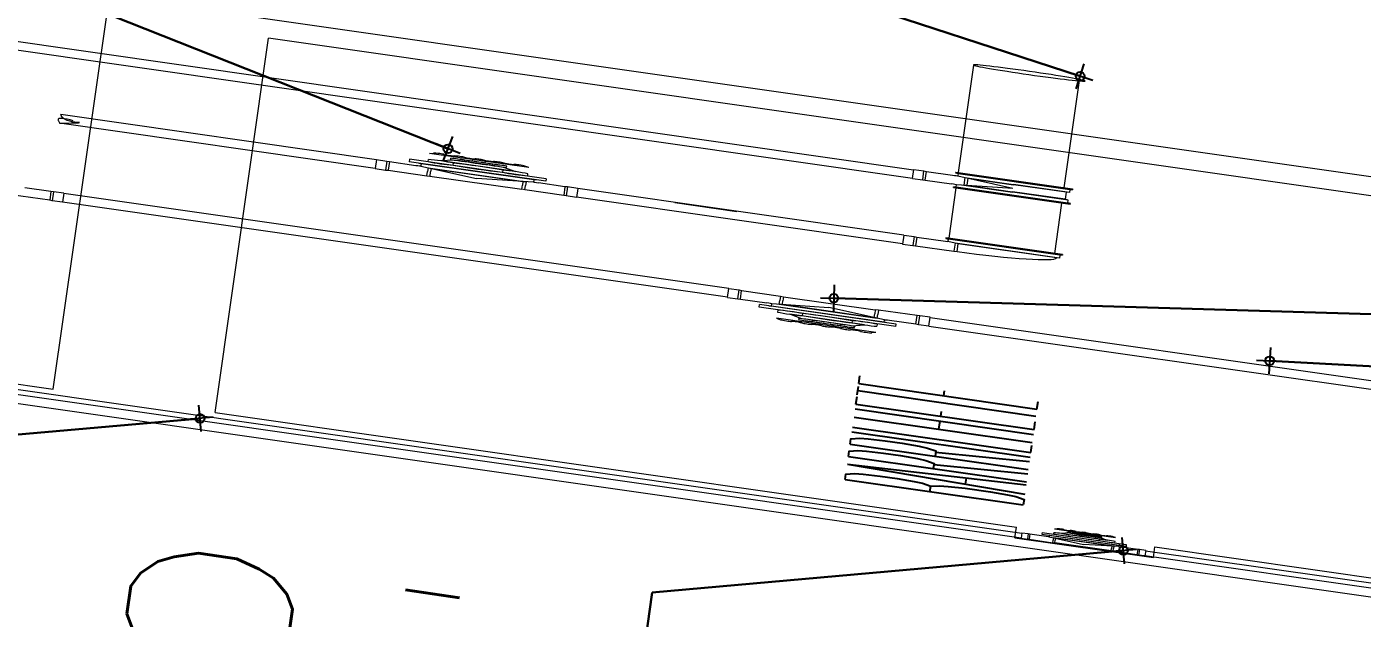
# Model space of a CAD drawing. Header units: millimetres. Extents: x -361192058 to 101130107379, y -14071650034 to 19218552450.
# Drawn here: x -125986.9 to -125836.9, y 39498 to 39564.4 of the extents above; entities that cross this region are included whole.
import ezdxf
from ezdxf.enums import TextEntityAlignment as Align

# ---------------------------------------------------------------- set-up
doc = ezdxf.new("R2010")
doc.units = ezdxf.units.MM
doc.header["$LTSCALE"] = 0.5
for name, color, linetype in [('02', 2, 'Continuous'), ('APBAN', 4, 'Continuous'), ('parede', 2, 'Continuous'), ('TEXT02', 3, 'Continuous'), ('tubulação esg', 4, 'Continuous')]:
    doc.layers.add(name, color=color, linetype=linetype)
doc.styles.add('COTAS', font='romans.shx')
doc.styles.add('R80', font='simplex.shx', dxfattribs={"height": 0.2})
doc.styles.add('ROMANS', font='romans', dxfattribs={"height": 0.1})
doc.styles.get("Standard").update_dxf_attribs({"font": 'txt.shx', "height": 0.12})
doc.dimstyles.new('COTAS', dxfattribs={"dimtxt": 0.08, "dimasz": 0.06, "dimexe": 0.18, "dimexo": 0.0625, "dimgap": 0.05, "dimtad": 1, "dimdec": 4, "dimzin": 4, "dimdsep": 46, "dimtxsty": 'R80', "dimblk1": 'DOT', "dimblk2": 'DOT', "dimsah": 1, "dimcen": 0.09, "dimse1": 1, "dimse2": 1, "dimclrt": 150, "dimadec": 0, "dimazin": 0, "dimtfac": 1, "dimtdec": 4, "dimtmove": 2, "dimatfit": 3, "dimldrblk": 'DOT', "dimfxl": 0, "dimtolj": 1, "dimtzin": 0, "dimarcsym": 0})

# ---------------------------------------------------------------- blocks, each defined once
blk = doc.blocks.new('_Dot')
at = {"color": 0, "lineweight": -2}
blk.add_line((-0.5, 0), (-1, 0), dxfattribs=at)
at = {"color": 0, "const_width": 0.5}
blk.add_lwpolyline([(-0.25, 0, 1), (0.25, 0, 1)], format="xyb", close=True, dxfattribs=at)
blk = doc.blocks.new('DOT')
for p, q in [((0, -1.5), (0, 1.5)), ((1.5, 0), (-1.5, 0))]:
    blk.add_line(p, q)
blk.add_circle((0, 0), 0.5)
blk = doc.blocks.new('APROVADO QUADRA 21.2 MBVII')
at = {"layer": 'parede', "color": 7, "lineweight": 18}
for p, q in [((4012.7515, 2278.4245), (4012.7515, 2265.8972)), ((4022.9611, 2270.0712), (4022.9611, 2278.4245)), ((4013.2156, 2278.1151), (4013.2156, 2273.7838)), ((4013.2156, 2273.7838), (4022.4971, 2273.7838)), ((4013.2156, 2273.4744), (4013.2156, 2271.9433)), ((4013.2156, 2273.4744), (4022.4971, 2273.4744)), ((4022.4971, 2270.1949), (4022.4971, 2273.4744)), ((4012.9547, 2271.9433), (4013.2156, 2271.9433)), ((4012.9547, 2271.9433), (4012.9547, 2271.6785)), ((4012.9547, 2271.6785), (4013.2156, 2271.6785)), ((4013.2156, 2271.6785), (4013.2156, 2270.1949))]:
    blk.add_line(p, q, dxfattribs=at)
at = {"layer": 'tubulação esg', "lineweight": 18}
for p, q in [((4012.9706, 2277.671), (4012.9706, 2271.9314)), ((4013.0919, 2277.671), (4013.0919, 2271.9314)), ((4021.3339, 2277.5903), (4021.333, 2272.2313)), ((4021.5367, 2272.2313), (4021.5367, 2277.5903)), ((4017.798, 2273.841), (4017.798, 2273.9144)), ((4018.0114, 2273.841), (4018.0114, 2273.8909)), ((4017.7931, 2273.8361), (4017.798, 2273.841)), ((4017.7931, 2273.8165), (4017.7931, 2273.8361)), ((4018.0163, 2273.8361), (4017.7931, 2273.8361)), ((4018.0114, 2273.841), (4017.798, 2273.841)), ((4018.0163, 2273.8361), (4018.0114, 2273.841)), ((4018.0163, 2273.8165), (4018.0163, 2273.8361)), ((4019.7048, 2273.24), (4019.7048, 2273.8433)), ((4019.9182, 2273.24), (4019.9182, 2273.8433)), ((4018.0163, 2273.8165), (4017.7931, 2273.8165)), ((4017.798, 2272.5458), (4017.798, 2273.8165)), ((4018.0114, 2272.5458), (4018.0114, 2273.8165)), ((4019.699, 2273.24), (4019.699, 2273.2202)), ((4019.924, 2273.24), (4019.699, 2273.24)), ((4019.924, 2273.24), (4019.699, 2273.24)), ((4019.924, 2273.2202), (4019.699, 2273.2202)), ((4019.699, 2273.2202), (4019.7039, 2273.2153)), ((4019.924, 2273.2202), (4019.919, 2273.2153)), ((4019.924, 2273.24), (4019.924, 2273.2202)), ((4019.7039, 2273.2153), (4019.7039, 2273.1413)), ((4019.919, 2273.2153), (4019.7039, 2273.2153)), ((4019.919, 2273.2153), (4019.919, 2273.165)), ((4020.0456, 2273.1783), (4019.9841, 2273.1783)), ((4019.9841, 2272.9168), (4019.9841, 2273.1783)), ((4020.0456, 2272.9168), (4020.0456, 2273.1783)), ((4019.7039, 2273.1413), (4019.8115, 2273.1413)), ((4019.7039, 2273.1413), (4019.7099, 2273.1353)), ((4019.919, 2273.1551), (4019.8115, 2273.0476)), ((4019.9052, 2273.1413), (4019.8115, 2273.1413)), ((4019.9052, 2273.1413), (4019.9052, 2272.9538)), ((4019.9792, 2273.1551), (4019.9289, 2273.1551)), ((4019.9841, 2273.16), (4019.9792, 2273.1551)), ((4019.9792, 2272.94), (4019.9792, 2273.1551)), ((4020.0553, 2273.1426), (4020.1035, 2273.1426)), ((4020.2576, 2273.1426), (4020.2799, 2273.1348)), ((4020.2576, 2272.9525), (4020.2576, 2273.1426)), ((4019.7098, 2273.1354), (4019.7098, 2272.9597)), ((4019.7099, 2273.1353), (4019.8115, 2273.1353)), ((4019.8992, 2273.1353), (4019.8115, 2273.1353)), ((4019.8992, 2273.1353), (4019.8992, 2272.9598)), ((4020.181, 2273.0951), (4020.1133, 2273.1188)), ((4020.1133, 2272.9763), (4020.1133, 2273.1188)), ((4020.0553, 2273.0951), (4020.1035, 2273.0951)), ((4020.1864, 2273.1008), (4020.2134, 2273.1008)), ((4020.181, 2273.0076), (4020.181, 2273.0875)), ((4020.181, 2273.0209), (4020.181, 2273.0742)), ((4020.1864, 2273.0742), (4020.2134, 2273.0742)), ((4020.2189, 2273.0076), (4020.2189, 2273.0875)), ((4019.919, 2272.94), (4019.8115, 2273.0476)), ((4020.2189, 2273.0598), (4020.2576, 2273.0598)), ((4020.1864, 2273.0209), (4020.2134, 2273.0209)), ((4020.2189, 2273.0353), (4020.2576, 2273.0353)), ((4020.0553, 2273), (4020.1035, 2273)), ((4020.181, 2273), (4020.1133, 2272.9763)), ((4020.1864, 2272.9943), (4020.2134, 2272.9943)), ((4019.7039, 2272.9538), (4019.7099, 2272.9598)), ((4019.7039, 2272.9538), (4019.8115, 2272.9538)), ((4019.7039, 2272.8798), (4019.7039, 2272.9538)), ((4019.7099, 2272.9598), (4019.8115, 2272.9598)), ((4019.8992, 2272.9598), (4019.8115, 2272.9598)), ((4019.9052, 2272.9538), (4019.8115, 2272.9538)), ((4019.9792, 2272.94), (4019.9289, 2272.94)), ((4019.9841, 2272.9351), (4019.9792, 2272.94)), ((4020.0553, 2272.9525), (4020.1035, 2272.9525)), ((4020.2576, 2272.9525), (4020.2799, 2272.9603)), ((4019.919, 2272.8798), (4019.919, 2272.9301)), ((4020.0456, 2272.9168), (4019.9841, 2272.9168)), ((4019.699, 2272.8749), (4019.7039, 2272.8798)), ((4019.924, 2272.8749), (4019.699, 2272.8749)), ((4019.699, 2272.8552), (4019.699, 2272.8749)), ((4019.919, 2272.8798), (4019.7039, 2272.8798)), ((4019.924, 2272.8749), (4019.919, 2272.8798)), ((4019.924, 2272.8552), (4019.924, 2272.8749)), ((4019.924, 2272.8552), (4019.699, 2272.8552)), ((4019.7048, 2272.2321), (4019.7048, 2272.8552)), ((4019.919, 2272.2321), (4019.919, 2272.8552)), ((4017.7922, 2272.5458), (4017.7922, 2272.5261)), ((4017.7922, 2272.5458), (4018.0171, 2272.5458)), ((4017.7922, 2272.5458), (4018.0171, 2272.5458)), ((4018.0171, 2272.5458), (4018.0171, 2272.5261)), ((4017.7922, 2272.5261), (4017.7971, 2272.5211)), ((4017.7922, 2272.5261), (4018.0171, 2272.5261)), ((4017.7971, 2272.5211), (4017.7971, 2272.4708)), ((4017.7971, 2272.5211), (4018.0122, 2272.5211)), ((4018.0171, 2272.5261), (4018.0122, 2272.5211)), ((4018.0122, 2272.5211), (4018.0122, 2272.4471)), ((4017.6706, 2272.2226), (4017.6706, 2272.4842)), ((4017.6706, 2272.4842), (4017.732, 2272.4842)), ((4017.732, 2272.2226), (4017.732, 2272.4842)), ((4017.732, 2272.4659), (4017.7369, 2272.461)), ((4017.7369, 2272.461), (4017.7872, 2272.461)), ((4017.7369, 2272.2459), (4017.7369, 2272.461)), ((4017.7971, 2272.461), (4017.9047, 2272.3534)), ((4017.4585, 2272.4484), (4017.4362, 2272.4406)), ((4017.4585, 2272.2584), (4017.4585, 2272.4484)), ((4017.6608, 2272.4484), (4017.6126, 2272.4484)), ((4017.8109, 2272.4471), (4017.8109, 2272.2597)), ((4017.8109, 2272.4471), (4017.9047, 2272.4471)), ((4017.8169, 2272.4412), (4017.8169, 2272.2657)), ((4017.8169, 2272.4412), (4017.9047, 2272.4412)), ((4018.0122, 2272.4471), (4017.9047, 2272.4471)), ((4018.0062, 2272.4412), (4017.9047, 2272.4412)), ((4018.0122, 2272.4471), (4018.0062, 2272.4412)), ((4018.0063, 2272.4412), (4018.0063, 2272.2656)), ((4017.5352, 2272.4009), (4017.6029, 2272.4247)), ((4017.6029, 2272.2821), (4017.6029, 2272.4247)), ((4017.4972, 2272.3135), (4017.4972, 2272.3933)), ((4017.5297, 2272.4066), (4017.5027, 2272.4066)), ((4017.5352, 2272.3135), (4017.5352, 2272.3933)), ((4017.6608, 2272.4009), (4017.6126, 2272.4009)), ((4017.4972, 2272.3656), (4017.4585, 2272.3656)), ((4017.5297, 2272.38), (4017.5027, 2272.38)), ((4017.5352, 2272.3268), (4017.5352, 2272.38)), ((4017.4972, 2272.3412), (4017.4585, 2272.3412)), ((4017.7971, 2272.2459), (4017.9047, 2272.3534)), ((4017.5297, 2272.3268), (4017.5027, 2272.3268)), ((4017.5297, 2272.3002), (4017.5027, 2272.3002)), ((4017.5352, 2272.3059), (4017.6029, 2272.2821)), ((4017.6608, 2272.3059), (4017.6126, 2272.3059)), ((4017.4585, 2272.2584), (4017.4362, 2272.2662)), ((4017.6608, 2272.2584), (4017.6126, 2272.2584)), ((4017.8109, 2272.2597), (4017.9047, 2272.2597)), ((4017.8169, 2272.2657), (4017.9047, 2272.2657)), ((4018.0062, 2272.2657), (4017.9047, 2272.2657)), ((4018.0122, 2272.2597), (4017.9047, 2272.2597)), ((4018.0122, 2272.2597), (4018.0062, 2272.2657)), ((4018.0122, 2272.1857), (4018.0122, 2272.2597)), ((4017.732, 2272.2409), (4017.7369, 2272.2459)), ((4017.7369, 2272.2459), (4017.7872, 2272.2459)), ((4017.7971, 2272.1857), (4017.7971, 2272.236)), ((4019.9231, 2272.2321), (4019.6999, 2272.2321)), ((4019.6999, 2272.2321), (4019.6999, 2272.2125)), ((4019.9231, 2272.2321), (4019.9231, 2272.2125)), ((4021.328, 2272.2313), (4021.5512, 2272.2313)), ((4021.328, 2272.2313), (4021.328, 2272.2117)), ((4021.5512, 2272.2313), (4021.5512, 2272.2117)), ((4017.6706, 2272.2226), (4017.732, 2272.2226)), ((4019.9231, 2272.2125), (4019.6999, 2272.2125)), ((4019.6999, 2272.2125), (4019.7048, 2272.2076)), ((4019.7048, 2272.2076), (4019.7048, 2272.1342)), ((4019.9182, 2272.2076), (4019.7048, 2272.2076)), ((4019.9231, 2272.2125), (4019.9182, 2272.2076)), ((4019.9182, 2272.2076), (4019.9182, 2272.1479)), ((4021.328, 2272.2117), (4021.5512, 2272.2117)), ((4021.328, 2272.2117), (4021.3329, 2272.2068)), ((4021.3329, 2272.2068), (4021.5463, 2272.2068)), ((4021.3329, 2272.2068), (4021.3329, 2272.1569)), ((4021.5512, 2272.2117), (4021.5463, 2272.2068)), ((4021.5463, 2272.2068), (4021.5463, 2272.1569)), ((4017.7922, 2272.1807), (4017.7971, 2272.1857)), ((4017.7922, 2272.161), (4017.7922, 2272.1807)), ((4017.7922, 2272.1807), (4018.0171, 2272.1807)), ((4017.7971, 2272.1857), (4018.0122, 2272.1857)), ((4018.0171, 2272.1807), (4018.0122, 2272.1857)), ((4018.0171, 2272.161), (4018.0171, 2272.1807)), ((4017.7922, 2272.161), (4018.0171, 2272.161)), ((4017.7975, 2272.161), (4017.7975, 2270.751)), ((4018.0122, 2272.161), (4018.0122, 2270.751)), ((4019.9045, 2272.1342), (4019.7048, 2272.1342)), ((4019.7048, 2272.1342), (4019.7107, 2272.1283)), ((4019.8985, 2272.1283), (4019.9045, 2272.1342)), ((4019.9045, 2272.1342), (4019.9182, 2272.1479)), ((4019.9045, 2271.9345), (4019.9045, 2272.1342)), ((4019.9779, 2272.1479), (4019.9182, 2272.1479)), ((4019.9828, 2272.1528), (4019.9779, 2272.1479)), ((4019.9779, 2271.9345), (4019.9779, 2272.1479)), ((4019.9828, 2271.9296), (4019.9828, 2272.1528)), ((4020.0024, 2272.1528), (4019.9828, 2272.1528)), ((4020.0024, 2271.9296), (4020.0024, 2272.1528)), ((4020.0024, 2272.1468), (4021.2487, 2272.1468)), ((4021.2487, 2272.152), (4021.2487, 2271.9288)), ((4021.2487, 2272.152), (4021.2683, 2272.152)), ((4021.2683, 2272.152), (4021.2683, 2271.9288)), ((4021.2683, 2272.152), (4021.2732, 2272.1471)), ((4021.2732, 2272.1471), (4021.2732, 2271.9337)), ((4021.2732, 2272.1471), (4021.3231, 2272.1471)), ((4021.3329, 2272.1471), (4021.4396, 2272.0404)), ((4021.5326, 2272.1334), (4021.3466, 2272.1334)), ((4021.3466, 2272.1334), (4021.3466, 2272.0404)), ((4021.5463, 2272.1471), (4021.4396, 2272.0404)), ((4021.5326, 2272.1334), (4021.5326, 2272.0404)), ((4021.606, 2272.1471), (4021.5561, 2272.1471)), ((4021.6109, 2272.152), (4021.606, 2272.1471)), ((4021.606, 2272.1471), (4021.606, 2271.9337)), ((4021.6109, 2272.152), (4021.6109, 2271.9288)), ((4021.6305, 2272.152), (4021.6109, 2272.152)), ((4021.6305, 2272.152), (4021.6305, 2271.9288)), ((4021.6305, 2272.1468), (4024.2929, 2272.1468)), ((4019.7107, 2272.1283), (4019.8985, 2272.1283)), ((4019.8985, 2271.9405), (4019.8985, 2272.1283)), ((4021.5267, 2272.1274), (4021.3526, 2272.1274)), ((4021.3526, 2272.1274), (4021.3526, 2272.0404)), ((4021.5267, 2272.1274), (4021.5267, 2272.0404)), ((4021.3466, 2271.9337), (4021.3466, 2272.0404)), ((4021.3526, 2271.9396), (4021.3526, 2272.0404)), ((4021.5267, 2271.9396), (4021.5267, 2272.0404)), ((4021.5326, 2271.9337), (4021.5326, 2272.0404)), ((4013.1003, 2271.9314), (4012.9621, 2271.9314)), ((4012.9621, 2271.9314), (4012.9621, 2271.9193)), ((4013.1003, 2271.9314), (4013.1003, 2271.9193)), ((4019.9045, 2271.9345), (4019.8985, 2271.9405)), ((4019.9779, 2271.9345), (4019.9045, 2271.9345)), ((4019.9828, 2271.9296), (4019.9779, 2271.9345)), ((4020.0024, 2271.9296), (4019.9828, 2271.9296)), ((4020.0024, 2271.9446), (4021.2487, 2271.9446)), ((4021.2487, 2271.9288), (4021.2683, 2271.9288)), ((4021.2683, 2271.9288), (4021.2732, 2271.9337)), ((4021.2732, 2271.9337), (4021.3466, 2271.9337)), ((4021.3466, 2271.9337), (4021.3526, 2271.9396)), ((4021.5267, 2271.9395), (4021.3525, 2271.9395)), ((4021.5326, 2271.9337), (4021.5267, 2271.9396)), ((4021.606, 2271.9337), (4021.5326, 2271.9337)), ((4021.6109, 2271.9288), (4021.606, 2271.9337)), ((4021.6305, 2271.9288), (4021.6109, 2271.9288)), ((4021.6305, 2271.9446), (4024.2929, 2271.9446)), ((4013.1003, 2271.9193), (4012.9621, 2271.9193)), ((4012.9621, 2271.9193), (4012.9651, 2271.9162)), ((4013.0973, 2271.9162), (4012.9651, 2271.9162)), ((4012.9651, 2271.9162), (4012.9651, 2271.8708)), ((4013.1003, 2271.9193), (4013.0973, 2271.9162)), ((4013.0973, 2271.9162), (4013.0973, 2271.8853)), ((4013.0973, 2271.8793), (4013.0312, 2271.8132)), ((4013.1343, 2271.8793), (4013.1034, 2271.8793)), ((4013.1373, 2271.8823), (4013.1343, 2271.8793)), ((4013.1343, 2271.8793), (4013.1343, 2271.7471)), ((4013.1751, 2271.8935), (4013.1373, 2271.8935)), ((4013.1373, 2271.8935), (4013.1373, 2271.7328)), ((4013.1751, 2271.8935), (4013.1751, 2271.7328)), ((4012.9651, 2271.8708), (4012.9688, 2271.8671)), ((4012.9651, 2271.8708), (4013.0312, 2271.8708)), ((4012.9688, 2271.8671), (4013.0312, 2271.8671)), ((4012.9688, 2271.7592), (4012.9688, 2271.8671)), ((4013.0888, 2271.8708), (4013.0312, 2271.8708)), ((4013.0851, 2271.8671), (4013.0312, 2271.8671)), ((4013.0851, 2271.7592), (4013.0851, 2271.8671)), ((4013.0888, 2271.7556), (4013.0888, 2271.8708)), ((4013.1811, 2271.8716), (4013.2107, 2271.8716)), ((4013.2583, 2271.8424), (4013.2167, 2271.857)), ((4013.2167, 2271.857), (4013.2167, 2271.7693)), ((4013.3054, 2271.8716), (4013.3191, 2271.8668)), ((4013.3054, 2271.8716), (4013.3054, 2271.7547)), ((4013.1811, 2271.8424), (4013.2107, 2271.8424)), ((4013.2583, 2271.8377), (4013.2583, 2271.7886)), ((4013.2583, 2271.8295), (4013.2583, 2271.7968)), ((4013.2616, 2271.8459), (4013.2782, 2271.8459)), ((4013.2616, 2271.8295), (4013.2782, 2271.8295)), ((4013.2816, 2271.8377), (4013.2816, 2271.7886)), ((4013.0973, 2271.7471), (4013.0312, 2271.8132)), ((4013.2816, 2271.8207), (4013.3054, 2271.8207)), ((4013.2816, 2271.8056), (4013.3054, 2271.8056)), ((4013.1811, 2271.784), (4013.2107, 2271.784)), ((4013.2583, 2271.784), (4013.2167, 2271.7693)), ((4013.2616, 2271.7968), (4013.2782, 2271.7968)), ((4013.2616, 2271.7804), (4013.2782, 2271.7804)), ((4012.9651, 2271.7556), (4012.9688, 2271.7592)), ((4012.9651, 2271.7101), (4012.9651, 2271.7556)), ((4012.9651, 2271.7556), (4013.0312, 2271.7556)), ((4012.9688, 2271.7592), (4013.0312, 2271.7592)), ((4013.0851, 2271.7592), (4013.0312, 2271.7592)), ((4013.0888, 2271.7556), (4013.0312, 2271.7556)), ((4013.1811, 2271.7547), (4013.2107, 2271.7547)), ((4013.3054, 2271.7547), (4013.3191, 2271.7595)), ((4013.0973, 2271.7101), (4013.0973, 2271.741)), ((4013.1343, 2271.7471), (4013.1034, 2271.7471)), ((4013.1373, 2271.744), (4013.1343, 2271.7471)), ((4013.1751, 2271.7328), (4013.1373, 2271.7328)), ((4012.9621, 2271.707), (4012.9651, 2271.7101)), ((4013.1003, 2271.707), (4012.9621, 2271.707)), ((4012.9621, 2271.6949), (4012.9621, 2271.707)), ((4013.0973, 2271.7101), (4012.9651, 2271.7101)), ((4013.1003, 2271.707), (4013.0973, 2271.7101)), ((4013.1003, 2271.6949), (4013.1003, 2271.707)), ((4013.1003, 2271.6949), (4012.9621, 2271.6949)), ((4012.9706, 2271.6949), (4012.9706, 2265.8972)), ((4013.0919, 2271.6949), (4013.0919, 2265.8972))]:
    blk.add_line(p, q, dxfattribs=at)
at = {"layer": 'tubulação esg', "color": 84, "lineweight": 18}
blk.add_line((4019.9169, 2272.6699), (4019.9169, 2272.551), dxfattribs=at)
at = {"layer": 'tubulação esg', "lineweight": 18}
for centre, radius, start, end in [((4019.9289, 2273.165), 0.00987, 180, 270), ((4020.0794, 2273.1188), 0.0339, 135.4223, 224.5777), ((4020.0794, 2273.1188), 0.0339, 315.4223, 44.5777), ((4020.2759, 2273.1232), 0.0122, 0, 70.6943), ((4020.2759, 2273.1232), 0.0122, 307.6906, 0), ((4020.1664, 2273.0476), 0.1208, 156.8351, 203.1649), ((4019.9925, 2273.0476), 0.1208, 336.8351, 23.1649), ((4020.1999, 2273.0875), 0.019, 135.4223, 224.5777), ((4020.1999, 2273.0875), 0.019, 315.4223, 44.5777), ((4020.2908, 2273.1039), 0.0122, 127.6906, 232.3094), ((4020.2759, 2273.0845), 0.0122, 0, 52.3094), ((4020.2486, 2273.0476), 0.0676, 156.8351, 203.1649), ((4020.1512, 2273.0476), 0.0676, 336.8351, 23.1649), ((4020.2908, 2273.0652), 0.0122, 127.6906, 232.3094), ((4020.2759, 2273.0845), 0.0122, 307.6906, 0), ((4020.2908, 2273.0299), 0.0122, 127.6906, 232.3094), ((4020.2759, 2273.0458), 0.0122, 0, 52.3094), ((4020.2759, 2273.0493), 0.0122, 307.6906, 0), ((4020.1999, 2273.0076), 0.019, 135.4223, 224.5777), ((4020.1999, 2273.0076), 0.019, 315.4223, 44.5777), ((4020.2759, 2273.0106), 0.0122, 0, 52.3094), ((4020.0794, 2272.9763), 0.0339, 135.4223, 224.5777), ((4020.0794, 2272.9763), 0.0339, 315.4223, 44.5777), ((4020.2908, 2272.9912), 0.0122, 127.6906, 232.3094), ((4020.2759, 2273.0106), 0.0122, 307.6906, 0), ((4020.2759, 2272.9719), 0.0122, 289.3057, 0), ((4020.2759, 2272.9719), 0.0122, 0, 52.3094), ((4019.9289, 2272.9301), 0.00987, 90, 180), ((4017.7872, 2272.4708), 0.00987, 270, 0), ((4017.4403, 2272.4291), 0.0122, 109.3057, 180), ((4017.6367, 2272.4247), 0.0339, 135.4223, 224.5777), ((4017.6367, 2272.4247), 0.0339, 315.4223, 44.5777), ((4017.4403, 2272.4291), 0.0122, 180, 232.3094), ((4017.4253, 2272.4097), 0.0122, 307.6906, 52.3094), ((4017.4403, 2272.3904), 0.0122, 127.6906, 180), ((4017.4403, 2272.3904), 0.0122, 180, 232.3094), ((4017.5162, 2272.3933), 0.019, 135.4223, 224.5777), ((4017.5162, 2272.3933), 0.019, 315.4223, 44.5777), ((4017.7237, 2272.3534), 0.1208, 156.8351, 203.1649), ((4017.5498, 2272.3534), 0.1208, 336.8351, 23.1649), ((4017.4403, 2272.3517), 0.0122, 127.6906, 180), ((4017.4253, 2272.371), 0.0122, 307.6906, 52.3094), ((4017.5649, 2272.3534), 0.0676, 156.8351, 203.1649), ((4017.4675, 2272.3534), 0.0676, 336.8351, 23.1649), ((4017.4403, 2272.3552), 0.0122, 180, 232.3094), ((4017.4253, 2272.3358), 0.0122, 307.6906, 52.3094), ((4017.4403, 2272.3164), 0.0122, 127.6906, 180), ((4017.4403, 2272.3164), 0.0122, 180, 232.3094), ((4017.4253, 2272.2971), 0.0122, 307.6906, 52.3094), ((4017.5162, 2272.3135), 0.019, 135.4223, 224.5777), ((4017.5162, 2272.3135), 0.019, 315.4223, 44.5777), ((4017.4403, 2272.2777), 0.0122, 127.6906, 180), ((4017.6367, 2272.2821), 0.0339, 135.4223, 224.5777), ((4017.6367, 2272.2821), 0.0339, 315.4223, 44.5777), ((4017.4403, 2272.2777), 0.0122, 180, 250.6943), ((4017.7872, 2272.236), 0.00987, 0, 90), ((4021.3231, 2272.1569), 0.00979, 270, 0), ((4021.5561, 2272.1569), 0.00979, 180, 270), ((4019.9035, 2272.1332), 0.1928, 181.4733, 268.5267), ((4013.1034, 2271.8853), 0.00606, 180, 270), ((4013.1959, 2271.857), 0.0208, 135.4223, 224.5777), ((4013.1959, 2271.857), 0.0208, 315.4223, 44.5777), ((4013.3258, 2271.8478), 0.00752, 127.6906, 232.3094), ((4013.3166, 2271.8597), 0.00752, 0, 70.6943), ((4013.3166, 2271.8597), 0.00752, 307.6906, 0), ((4013.2493, 2271.8132), 0.0742, 156.8351, 203.1649), ((4013.1424, 2271.8132), 0.0742, 336.8351, 23.1649), ((4013.2699, 2271.8377), 0.0117, 135.4223, 224.5777), ((4013.2999, 2271.8132), 0.0416, 156.8351, 203.1649), ((4013.2699, 2271.8377), 0.0117, 315.4223, 44.5777), ((4013.24, 2271.8132), 0.0416, 336.8351, 23.1649), ((4013.3258, 2271.824), 0.00752, 127.6906, 232.3094), ((4013.3166, 2271.8359), 0.00752, 0, 52.3094), ((4013.3166, 2271.8359), 0.00752, 307.6906, 0), ((4013.3258, 2271.8023), 0.00752, 127.6906, 232.3094), ((4013.3166, 2271.8121), 0.00752, 0, 52.3094), ((4013.3166, 2271.8142), 0.00752, 307.6906, 0), ((4013.1959, 2271.7693), 0.0208, 135.4223, 224.5777), ((4013.1959, 2271.7693), 0.0208, 315.4223, 44.5777), ((4013.2699, 2271.7886), 0.0117, 135.4223, 224.5777), ((4013.2699, 2271.7886), 0.0117, 315.4223, 44.5777), ((4013.3258, 2271.7785), 0.00752, 127.6906, 232.3094), ((4013.3166, 2271.7904), 0.00752, 0, 52.3094), ((4013.3166, 2271.7904), 0.00752, 307.6906, 0), ((4013.3166, 2271.7666), 0.00752, 289.3057, 0), ((4013.3166, 2271.7666), 0.00752, 0, 52.3094), ((4013.1034, 2271.741), 0.00606, 90, 180)]:
    blk.add_arc(centre, radius, start, end, dxfattribs=at)
at = {"layer": 'tubulação esg', "lineweight": 18, "extrusion": (0, 0, -1)}
blk.add_ellipse((4024.2977, 2272.0409), major_axis=(0, -0.1067), ratio=0.366698, dxfattribs=at)
at = {"layer": 'tubulação esg', "lineweight": 18}
for points in [[(4019.7048, 2273.8435), (4019.7892, 2273.8062), (4019.8381, 2273.8378), (4019.9182, 2273.8433)], [(4019.8115, 2273.8187), (4019.7691, 2273.8464), (4019.7101, 2273.8433)]]:
    blk.add_spline(points, degree=3, dxfattribs=at)
at = {"color": 0, "lineweight": 13, "flags": 8}
for p in [(4700.7247, 2280.1125), (4699.5738, 2277.8964), (4702.3546, 2276.195), (4703.6722, 2274.085), (4699.8445, 2272.2194), (4703.0488, 2270.137), (4703.0877, 2267.9803), (4700.6523, 2261.5216), (4700.7007, 2257.1593)]:
    blk.add_attdef('NIVEL', p, '', height=0.075, dxfattribs=at)
for rotation, width, p in [(90, 0.8, (4700.8205, 2275.7521)), (270, 0.6, (4703.8437, 2274.9021)), (90, 0.8, (4701.5575, 2268.5021)), (180, 0.6, (4651.1817, 2236.1931))]:
    blk.add_attdef('$PORTA', text='', height=0.09, rotation=rotation, dxfattribs=dict(at, width=width)).set_placement(p, align=Align.MIDDLE)
for p in [(4654.176, 2240.463), (4648.499, 2240.1923), (4637.8012, 2239.3845), (4633.4388, 2239.3361), (4656.3921, 2239.3121), (4652.4746, 2237.6822), (4646.4166, 2236.988), (4644.2598, 2236.9491), (4650.3646, 2236.3646)]:
    blk.add_attdef('NIVEL', p, '', height=0.075, rotation=270, dxfattribs=at)
at = {"color": 0, "lineweight": 13, "width": 0.8, "flags": 8}
for p in [(4652.0317, 2239.2163), (4644.7817, 2238.4793)]:
    blk.add_attdef('$PORTA', text='', height=0.09, dxfattribs=at).set_placement(p, align=Align.MIDDLE)
at = {"layer": 'APBAN', "lineweight": 18, "insert": (4010.2532, 2272.6578), "char_height": 0.30938, "attachment_point": 9, "style": 'COTAS'}
blk.add_mtext('REGISTRO\\P%%c 3/4"', dxfattribs=at)
at = {"layer": 'TEXT02', "lineweight": 18, "style": 'ROMANS'}
blk.add_text('BARRILHETE', height=0.34032, dxfattribs=at).set_placement((4013.7216, 2272.2767), align=Align.TOP_LEFT)
at = {"layer": 'APBAN', "lineweight": 18, "annotation_type": 0, "has_hookline": 1}
for points, hookline_direction, text_width in [([(4013.0199, 2273.501), (4010.3632, 2274.3722), (4010.3032, 2274.3722)], 1, 4.5818), ([(4020.4344, 2273.1089), (4023.9667, 2274.2407), (4024.0267, 2274.2407)], 0, 4.1693), ([(4024.3946, 2271.9446), (4026.586, 2272.9068), (4026.646, 2272.9068)], 0, 2.5192), ([(4013.0199, 2271.7366), (4010.3632, 2272.6078), (4010.3032, 2272.6078)], 1, 2.0773), ([(4018.1463, 2272.3465), (4023.3661, 2268.786), (4023.4261, 2268.786)], 0, 2.9907), ([(4018.1403, 2271.5135), (4023.7092, 2266.659), (4023.7692, 2266.659)], 0, 4.5818), ([(4014.0504, 2270.5852), (4010.5668, 2271.2383)], 1, 4.5818)]:
    blk.add_leader(points, dimstyle='COTAS', override={"dimldrblk": 'DOT'}, dxfattribs=dict(at, hookline_direction=hookline_direction, text_width=text_width))

msp = doc.modelspace()

# ---------------------------------------------------------------- block references
at = {"layer": '02', "color": 0, "lineweight": 30, "xscale": -4.574818403918471, "yscale": -59.40450511825884, "zscale": 4.574818403918471, "rotation": 261.8606972171988}
msp.add_blockref('APROVADO QUADRA 21.2 MBVII', (5129.041, 2225.201), dxfattribs=at)

doc.saveas('drawing.dxf')
